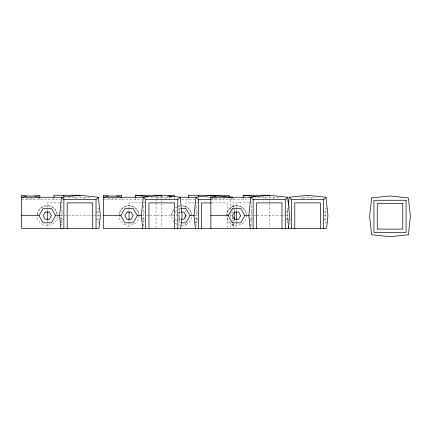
<?xml version="1.0" encoding="UTF-8"?>
<svg xmlns="http://www.w3.org/2000/svg" width="432" height="432" viewBox="0 0 432 432"><rect width="100%" height="100%" fill="white"/><g stroke="black" fill="none" stroke-linecap="round" stroke-linejoin="round"><path stroke-width="0.32" stroke-dasharray="2.16 1.62" d="M233.415 228.415L234.311 220.12M287.82 209.65L287.172 215.649L287.933 222.685M57.154 216.297C56.992 228.674 36.806 228.02 37.346 215.649M138.996 215.649C139.131 228.566 118.973 228.566 119.108 215.649M175.37 212.339L176.969 209.579M178.789 213.602L179.674 212.063M232.805 197.251L230.483 199.573L230.483 210.303M162.94 196.036L161.028 196.036L156.886 197.251L156.886 195.264M68.51 197.251L91.055 197.251M150.989 197.251L172.881 197.251M207.225 197.251L209.839 197.251M257.828 197.251L281.043 197.251M300.386 197.251L314.739 197.251M26.573 198.909L34.862 198.909M108.329 198.909L116.618 198.909L116.618 197.251M211.475 198.909L224.127 198.909L224.127 197.251M21.6 199.573L60.556 199.573M103.361 199.573L142.312 199.573M181.672 199.573L195.755 199.573M210.865 199.573L249.156 199.573M59.891 202.889L47.293 202.889L47.293 210.951M60.556 202.889L63.207 202.889M144.968 202.889L129.055 202.889L129.055 207.592M198.326 202.889L185.895 202.889L185.895 207.592M211.718 202.889L227.167 202.889L227.167 228.415M249.156 202.889L236.558 202.889L236.558 207.592M249.82 202.889L252.472 202.889M233.717 205.708L232.47 205.708L232.47 208.094M99.56 208.472L98.015 208.472L98.015 222.831L99.56 222.831M178.88 208.472L181.321 208.472M194.789 208.472L196.333 208.472M288.83 208.472L287.285 208.472L287.285 222.831M327.175 208.472L325.631 208.472L325.631 222.831L327.175 222.831M61.879 212.063L63.207 212.063M96.028 212.063L98.015 212.063M143.64 212.063L144.968 212.063M177.79 212.063L180.862 212.063M196.333 212.063L198.326 212.063M230.483 212.063L232.47 212.063M251.149 212.063L252.472 212.063M285.293 212.063L287.285 212.063M323.638 212.063L325.631 212.063M60.556 215.649L63.234 215.649M64.535 215.649L93.042 215.649M93.706 215.649L100.337 215.649M141.318 215.649L145.627 215.649M146.297 215.649L148.981 215.649M149.65 215.649L176.834 215.649M177.493 215.649L181.516 215.649M194.017 215.649L198.326 215.649M230.483 215.649L232.47 215.649M248.827 215.649L253.136 215.649M253.805 215.649L256.489 215.649M257.159 215.649L281.054 215.649M281.713 215.649L284.342 215.649M285.001 215.649L289.494 215.649M323.638 215.649L327.953 215.649M59.837 218.225L61.879 218.225M141.599 218.225L143.64 218.225M194.805 218.225L196.333 218.225M232.47 218.225L234.004 218.225M249.107 218.225L251.149 218.225M287.453 218.225L288.473 218.225M61.879 219.24L63.207 219.24M96.028 219.24L98.015 219.24M143.64 219.24L144.968 219.24M177.79 219.24L180.862 219.24M196.333 219.24L198.326 219.24M251.149 219.24L252.472 219.24M285.293 219.24L287.285 219.24M289.494 219.24L290.817 219.24M323.638 219.24L325.631 219.24M60.097 220.622L61.879 220.622M141.858 220.622L143.64 220.622M232.47 220.622L234.257 220.622M249.367 220.622L251.149 220.622M287.712 220.622L289.494 220.622M60.842 222.685L61.879 222.685M194.778 222.685L196.333 222.685M178.88 222.831L180.155 222.831M194.789 222.831L196.333 222.831M60.491 224.267L61.879 224.267M142.252 224.267L143.64 224.267M232.47 224.267L233.863 224.267M249.761 224.267L251.149 224.267M142.36 225.261L143.64 225.261M232.47 225.261L233.755 225.261M249.863 225.261L251.149 225.261M233.717 225.596L232.47 225.596L232.47 216.248M178.789 217.701L179.674 219.24M175.37 218.965L176.969 221.724M173.831 209.579A9.968 9.909 0 0 0 171.779 215.649C171.698 228.555 191.813 228.571 191.695 215.649A9.947 9.947 0 0 0 181.748 205.708A9.968 9.909 0 0 1 191.7 215.001M232.875 197.91L234.301 211.086M311.704 197.251L311.704 198.909M307.562 195.264L307.562 198.909M303.415 197.251L303.415 198.909M289.494 205.708L289.494 208.618M289.494 222.685L289.494 225.596M273.359 197.251L273.359 198.909M269.217 195.264L269.217 199.881M269.217 200.524L269.217 203.164M269.217 203.812L269.217 227.07M265.07 197.251L265.07 198.909M251.149 205.708L251.149 225.596M243.189 197.251L243.189 199.573M236.558 208.262L236.558 210.951M236.558 220.352L236.558 221.697M236.558 222.372L236.558 227.07M232.47 208.472L232.47 213.257M230.483 212.663L230.483 217.01M230.483 221.708L230.483 228.415M229.1 198.412L229.1 199.573M214.402 197.251L214.402 198.909M196.333 205.708L196.333 225.596M188.379 197.251L188.379 199.573M185.895 210.276L185.895 213.635M185.895 216.994L185.895 221.027M185.895 223.711L185.895 227.07M179.777 208.472L179.777 222.831M174.29 197.251L174.29 198.99M169.317 197.251L169.317 198.909M165.85 197.251L165.85 198.909M161.708 195.264L161.708 199.881M161.708 200.524L161.708 203.164M161.708 203.812L161.708 227.07M161.028 196.036L161.028 198.909M157.561 197.251L157.561 198.909M156.055 195.264L156.055 228.415M143.64 205.708L143.64 225.596M135.68 197.251L135.68 199.573M129.055 208.262L129.055 210.951M129.055 220.352L129.055 221.697M129.055 222.372L129.055 227.07M121.592 198.412L121.592 199.573M84.094 197.251L84.094 198.909M79.947 195.264L79.947 198.909M75.805 197.251L75.805 198.909M63.871 197.251L63.871 198.563M61.879 205.708L61.879 225.596M53.924 197.251L53.924 199.573M47.293 220.352L47.293 228.415M39.836 197.251L39.836 199.573M171.801 215.649A9.947 9.947 0 0 1 173.858 209.596M119.086 215.649A9.968 9.909 0 0 1 129.055 205.691A9.947 9.947 0 0 1 138.98 215.006M139.018 215.649A9.968 9.909 0 0 0 129.055 205.691A9.947 9.947 0 0 0 119.129 215.006M226.638 215.006A9.947 9.947 0 0 1 236.558 205.708A9.947 9.947 0 0 1 246.483 215.006M37.346 215.001A9.968 9.909 0 0 1 47.293 205.691A9.968 9.909 0 0 1 57.24 215.001A9.947 9.947 0 0 0 47.293 205.708A9.947 9.947 0 0 0 37.368 215.006M246.505 215.649C246.64 228.566 226.481 228.566 226.616 215.649A9.968 9.909 0 0 1 236.558 205.691A9.968 9.909 0 0 1 246.526 215.649M180.446 205.772A9.968 9.909 0 0 0 175.678 207.738A9.947 9.947 0 0 1 180.452 205.789"/><path stroke-width="0.65" d="M39.836 197.251L39.836 195.264C33.826 196.371 27.61 196.371 21.6 195.264L21.6 228.415L98.96 228.415L100.337 215.649L98.35 197.251L79.947 195.264L61.549 197.251L59.562 215.649L60.939 228.415M142.7 228.415L141.318 215.649L143.311 197.251L161.708 195.264L180.106 197.251L182.099 215.649L180.716 228.415M195.394 228.415L194.017 215.649L196.004 197.251L211.14 195.615M234.371 219.569L234.792 215.649L234.365 211.707M250.209 228.415L248.827 215.649L250.814 197.251L269.217 195.264L287.615 197.251L289.607 215.649L288.225 228.415L103.361 228.415L103.361 195.264C109.366 196.371 115.582 196.371 121.592 195.264L121.592 197.251M288.382 204.482L289.159 197.251L307.562 195.264L325.96 197.251L327.953 215.649L326.57 228.415L288.554 228.415L288.344 226.503M39.004 215.649L43.151 208.472L51.435 208.472L55.582 215.649L51.435 222.831L43.151 222.831L39.004 215.649L21.6 215.649M120.766 215.649L124.907 208.472L133.196 208.472L137.338 215.649L133.196 222.831L124.907 222.831L120.766 215.649L103.361 215.649M181.429 208.472L185.895 208.472L190.037 215.649L185.895 222.831L181.429 222.831M228.274 215.649L232.416 208.472L240.705 208.472L244.847 215.649L240.705 222.831L232.416 222.831L228.274 215.649L210.865 215.649M61.549 197.251L63.871 199.573L96.028 199.573L98.35 197.251M103.361 197.251L143.311 197.251L145.627 199.573L177.79 199.573L180.106 197.251M210.865 197.251L250.814 197.251L253.136 199.573L285.293 199.573L287.615 197.251M289.159 197.251L291.481 199.573L323.638 199.573L325.96 197.251M22.426 197.251L26.573 196.036M104.188 197.251L108.329 196.036M211.696 197.251C217.253 194.956 223.371 196.744 229.1 195.264L229.1 197.251M167.405 196.036L174.29 195.264L174.29 196.587M159.791 195.502L161.708 195.264L135.68 195.264L135.68 197.251M267.3 195.502L269.217 195.264L243.189 195.264L243.189 197.251M212.393 195.48L214.402 195.264L224.262 196.328M79.947 195.264L53.924 195.264L53.924 197.251M214.402 195.264L188.379 195.264L188.379 197.251M21.6 197.251L61.879 197.251M179.658 197.251L196.004 197.251L198.326 199.573L198.326 228.415M198.326 199.573L211.054 199.573M211.043 202.889L201.641 202.889L201.641 228.415M181.451 212.063L183.821 212.063L185.895 215.649L183.821 219.24L181.451 219.24M55.582 215.649L60.043 215.649M137.338 215.649L141.318 215.649M190.037 215.649L194.017 215.649M244.847 215.649L248.827 215.649M243.189 195.264L256.203 196.668M228.841 196.825L232.805 197.251M135.68 195.264L148.694 196.668M211.696 195.264L215.838 196.036M156.886 195.264L158.069 195.485M224.127 196.036L228.274 197.251M169.317 196.036L171.682 196.733M116.618 196.036L120.766 197.251M34.862 196.036L39.004 197.251M323.638 199.573L323.638 228.415M320.323 228.415L320.323 202.889L294.797 202.889L294.797 228.415M291.481 199.573L291.481 228.415M285.293 199.573L285.293 228.415M281.977 228.415L281.977 202.889L256.451 202.889L256.451 228.415M253.136 199.573L253.136 228.415M236.558 211.621L236.558 219.683M210.865 195.264L210.865 228.415M198.326 195.264L198.326 197.003M185.895 214.979L185.895 216.324M177.79 199.573L177.79 228.415M174.474 228.415L174.474 202.889L148.943 202.889L148.943 228.415M145.627 199.573L145.627 228.415M129.055 211.621L129.055 219.683M96.028 199.573L96.028 228.415M92.713 228.415L92.713 202.889L67.187 202.889L67.187 228.415M63.871 195.264L63.871 197.251M63.871 199.222L63.871 228.415M47.293 211.621L47.293 219.683M371.612 197.948L369.625 216.351L371.612 234.749L390.01 236.736L408.413 234.749L410.4 216.351L408.413 197.948L390.01 195.961L371.612 197.948M45.22 212.063L43.151 215.649L45.22 219.24L49.367 219.24L51.435 215.649L49.367 212.063L45.22 212.063M126.981 212.063L124.907 215.649L126.981 219.24L131.123 219.24L133.196 215.649L131.123 212.063L126.981 212.063M234.49 212.063L232.416 215.649L234.49 219.24L238.631 219.24L240.705 215.649L238.631 212.063L234.49 212.063M406.091 200.27L373.934 200.27L373.934 232.427L406.091 232.427L406.091 200.27M402.775 203.585L377.249 203.585L377.249 229.111L402.775 229.111L402.775 203.585"/></g></svg>
